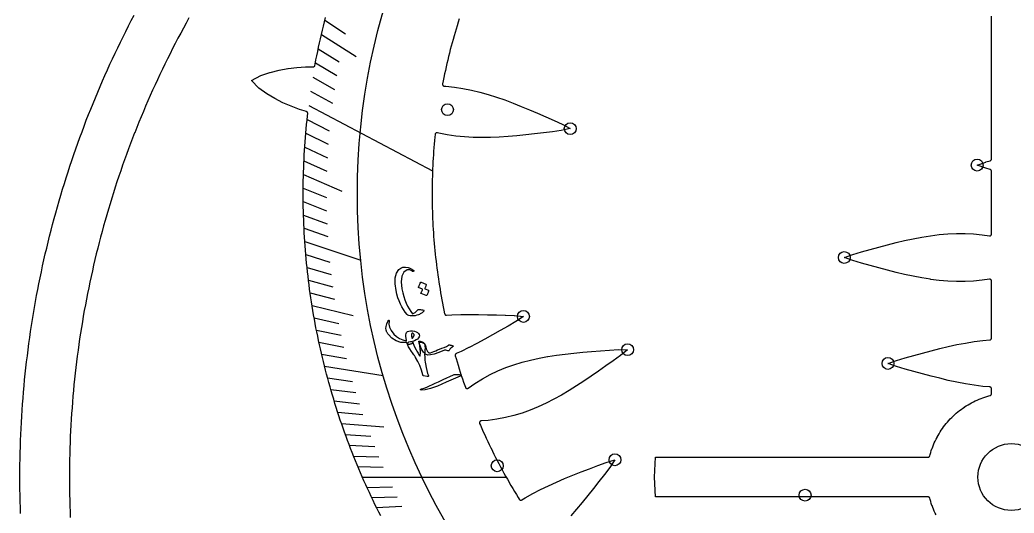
# Model space of a CAD drawing. Header units: millimetres. Extents: x -135 to 135, y -135 to 135.
# Drawn here: x -135 to 0.4, y -4.9 to 62.3 of the extents above; entities that cross this region are included whole.
import ezdxf

# ---------------------------------------------------------------- set-up
doc = ezdxf.new("R2010")
doc.units = ezdxf.units.MM
for name, color, linetype in [('CUT_INNER', 6, 'Continuous'), ('CUT_OUTER', 1, 'Continuous'), ('ENGRAVE', 7, 'Continuous'), ('ENGRAVE_FINE', 8, 'Continuous'), ('TEXT', 5, 'Continuous')]:
    doc.layers.add(name, color=color, linetype=linetype)

msp = doc.modelspace()

# ---------------------------------------------------------------- linework, layer by layer
at = {"layer": 'CUT_INNER'}
for points in [[(-111.9748, 62.5276), (-112.3556, 61.8407), (-112.3564, 61.8394), (-112.733, 61.1502), (-112.7337, 61.1488), (-113.106, 60.4573), (-113.1068, 60.456), (-113.4749, 59.7622), (-113.4756, 59.7608), (-113.8394, 59.0648), (-113.8401, 59.0634), (-114.1997, 58.3652), (-114.2004, 58.3638), (-114.5557, 57.6633), (-114.5564, 57.662), (-114.9073, 56.9594), (-114.908, 56.958), (-115.2547, 56.2532), (-115.2553, 56.2518), (-115.5977, 55.545), (-115.5983, 55.5436), (-115.9363, 54.8346), (-115.937, 54.8332), (-116.2706, 54.1222), (-116.2712, 54.1208), (-116.6005, 53.4078), (-116.6011, 53.4064), (-116.926, 52.6913), (-116.9266, 52.6899), (-117.2471, 51.9729), (-117.2477, 51.9715), (-117.5638, 51.2525), (-117.5644, 51.2511), (-117.876, 50.5302), (-117.8767, 50.5288), (-118.1839, 49.806), (-118.1845, 49.8045), (-118.4873, 49.0799), (-118.4878, 49.0784), (-118.7862, 48.3519), (-118.7868, 48.3505), (-119.0806, 47.6221), (-119.0812, 47.6207), (-119.3706, 46.8906), (-119.3711, 46.8892), (-119.656, 46.1573), (-119.6566, 46.1558), (-119.937, 45.4222), (-119.9376, 45.4208), (-120.2135, 44.6854), (-120.214, 44.684), (-120.4854, 43.947), (-120.4859, 43.9455), (-120.7528, 43.2068), (-120.7533, 43.2054), (-121.0156, 42.4651), (-121.0161, 42.4637), (-121.2739, 41.7218), (-121.2744, 41.7203), (-121.5276, 40.9769), (-121.5281, 40.9754), (-121.7767, 40.2304), (-121.7772, 40.229), (-122.0213, 39.4824), (-122.0218, 39.481), (-122.2613, 38.733), (-122.2617, 38.7315), (-122.4966, 37.9821), (-122.4971, 37.9806), (-122.7274, 37.2297), (-122.7278, 37.2283), (-122.9535, 36.476), (-122.9539, 36.4745), (-123.175, 35.7209), (-123.1754, 35.7194), (-123.3919, 34.9644), (-123.3923, 34.963), (-123.6041, 34.2066), (-123.6045, 34.2052), (-123.8116, 33.4476), (-123.812, 33.4461), (-124.0145, 32.6873), (-124.0149, 32.6858), (-124.2128, 31.9257), (-124.2131, 31.9242), (-124.4063, 31.163), (-124.4067, 31.1615), (-124.5952, 30.399), (-124.5956, 30.3975), (-124.7794, 29.6339), (-124.7797, 29.6325), (-124.9589, 28.8678), (-124.9592, 28.8663), (-125.1336, 28.1005), (-125.134, 28.099), (-125.3037, 27.3321), (-125.304, 27.3306), (-125.469, 26.5628), (-125.4694, 26.5613), (-125.6297, 25.7924), (-125.63, 25.7909), (-125.7856, 25.0211), (-125.7859, 25.0196), (-125.9367, 24.2488), (-125.937, 24.2473), (-126.0831, 23.4756), (-126.0834, 23.4741), (-126.2248, 22.7015), (-126.2251, 22.7), (-126.3617, 21.9266), (-126.362, 21.9251), (-126.4939, 21.1509), (-126.4941, 21.1494), (-126.6213, 20.3743), (-126.6215, 20.3728), (-126.7439, 19.597), (-126.7441, 19.5955), (-126.8618, 18.8189), (-126.862, 18.8174), (-126.9749, 18.0402), (-126.9751, 18.0387), (-127.0832, 17.2607), (-127.0834, 17.2592), (-127.1867, 16.4806), (-127.1869, 16.4791), (-127.2854, 15.6999), (-127.2856, 15.6984), (-127.3793, 14.9186), (-127.3795, 14.9171), (-127.4685, 14.1368), (-127.4687, 14.1352), (-127.5528, 13.3544), (-127.553, 13.3528), (-127.6324, 12.5715), (-127.6325, 12.5699), (-127.7071, 11.7881), (-127.7072, 11.7866), (-127.777, 11.0043), (-127.7772, 11.0027), (-127.8421, 10.22), (-127.8423, 10.2185), (-127.9024, 9.4354), (-127.9026, 9.4339), (-127.9579, 8.6504), (-127.958, 8.6489), (-128.0086, 7.8651), (-128.0087, 7.8636), (-128.0544, 7.0796), (-128.0545, 7.078), (-128.0955, 6.2937), (-128.0956, 6.2922), (-128.1317, 5.5076), (-128.1317, 5.5061), (-128.1631, 4.7213), (-128.1631, 4.7198), (-128.1896, 3.9348), (-128.1897, 3.9333), (-128.2114, 3.1482), (-128.2114, 3.1466), (-128.2283, 2.3614), (-128.2283, 2.3599), (-128.2403, 1.5746), (-128.2404, 1.5731), (-128.2476, 0.7877), (-128.2476, 0.7862), (-128.25, 0.0008), (-128.25, -0.0008), (-128.2476, -0.7862), (-128.2476, -0.7877), (-128.2404, -1.5731), (-128.2403, -1.5746), (-128.2283, -2.3599), (-128.2283, -2.3614), (-128.2114, -3.1466), (-128.2114, -3.1482), (-128.1897, -3.9333), (-128.1896, -3.9348), (-128.1631, -4.7198), (-128.1631, -4.7213), (-128.1317, -5.5061)], [(-85.8593, -5.304), (-86.1269, -4.7764), (-86.3913, -4.2471), (-86.6525, -3.7162), (-86.9103, -3.1837), (-87.1649, -2.6497), (-87.4163, -2.1141), (-87.6643, -1.5769), (-87.909, -1.0383), (-88.1504, -0.4981), (-88.3885, 0.0435), (-88.6233, 0.5866), (-88.8547, 1.1311), (-89.0828, 1.677), (-89.3076, 2.2243), (-89.529, 2.7729), (-89.747, 3.3229), (-89.9616, 3.8743), (-90.1728, 4.4269), (-90.3807, 4.9809), (-90.5851, 5.5361), (-90.7861, 6.0925), (-90.9838, 6.6502), (-91.1779, 7.209), (-91.3687, 7.7691), (-91.556, 8.3303), (-91.7399, 8.8926), (-91.9203, 9.4561), (-92.0972, 10.0207), (-92.2707, 10.5863), (-92.4407, 11.153), (-92.6073, 11.7207), (-92.7703, 12.2894), (-92.9299, 12.8592), (-93.0859, 13.4298), (-93.2385, 14.0015), (-93.3875, 14.574), (-93.533, 15.1475), (-93.675, 15.7219), (-93.8135, 16.2971), (-93.9484, 16.8731), (-94.0799, 17.45), (-94.2077, 18.0276), (-94.332, 18.6061), (-94.4528, 19.1853), (-94.57, 19.7652), (-94.6836, 20.3458), (-94.7937, 20.9271), (-94.9002, 21.5091), (-95.0032, 22.0917), (-95.1026, 22.675), (-95.1983, 23.2588), (-95.2905, 23.8432), (-95.3791, 24.4282), (-95.4642, 25.0137), (-95.5456, 25.5997), (-95.6234, 26.1862), (-95.6977, 26.7732), (-95.7683, 27.3606), (-95.8353, 27.9484), (-95.8987, 28.5366), (-95.9585, 29.1253), (-96.0147, 29.7142), (-96.0673, 30.3035), (-96.1162, 30.8931), (-96.1616, 31.483), (-96.2033, 32.0732), (-96.2414, 32.6636), (-96.2759, 33.2543), (-96.3067, 33.8451), (-96.3339, 34.4361), (-96.3575, 35.0273), (-96.3775, 35.6186), (-96.3938, 36.21), (-96.4065, 36.8015), (-96.4156, 37.3931), (-96.4211, 37.9847), (-96.4229, 38.5763), (-96.4211, 39.168), (-96.4156, 39.7596), (-96.4066, 40.3512), (-96.3939, 40.9427), (-96.3775, 41.5341), (-96.3576, 42.1254), (-96.334, 42.7166), (-96.3068, 43.3076), (-96.2759, 43.8984), (-96.2415, 44.4891), (-96.2034, 45.0795), (-96.1617, 45.6697), (-96.1164, 46.2596), (-96.0674, 46.8492), (-96.0148, 47.4385), (-95.9587, 48.0274), (-95.8989, 48.6161), (-95.8355, 49.2043), (-95.8012, 49.5053), (-95.7996, 49.53), (-95.8004, 49.5546), (-95.8037, 49.5791), (-95.8094, 49.6031), (-95.8174, 49.6264), (-95.8277, 49.6488), (-95.8401, 49.6701), (-95.8546, 49.6901), (-95.8709, 49.7086), (-95.889, 49.7253), (-95.9087, 49.7402), (-95.9298, 49.7531), (-95.952, 49.7638), (-95.9751, 49.7723), (-96.9406, 50.0733), (-96.9473, 50.0756), (-98.0649, 50.4939), (-98.0716, 50.4966), (-99.1787, 50.9853), (-99.1855, 50.9885), (-100.2812, 51.5525), (-100.2882, 51.5564), (-101.3705, 52.2046), (-101.3786, 52.2098), (-102.4442, 52.9657), (-102.4483, 52.9689), (-102.4521, 52.9724), (-103.4778, 53.9961), (-103.4817, 54.0004), (-103.4767, 54.0033), (-102.1981, 54.6852), (-102.1934, 54.6875), (-102.1885, 54.6893), (-100.9494, 55.1033), (-100.9401, 55.106), (-99.7162, 55.4121), (-99.7084, 55.4138), (-98.4962, 55.6354), (-98.4888, 55.6365), (-97.2875, 55.7827), (-97.2803, 55.7834), (-96.0893, 55.8593), (-96.0823, 55.8595), (-95.0661, 55.8673), (-95.0414, 55.8688), (-95.0171, 55.8726), (-94.9932, 55.8788), (-94.97, 55.8873), (-94.9478, 55.8981), (-94.9268, 55.911), (-94.9072, 55.9259), (-94.8891, 55.9427), (-94.8727, 55.9612), (-94.8583, 55.9812), (-94.8459, 56.0025), (-94.8357, 56.025), (-94.8277, 56.0483), (-94.8221, 56.0723), (-94.794, 56.2256), (-94.6839, 56.8069), (-94.5703, 57.3875), (-94.4531, 57.9674), (-94.3323, 58.5466), (-94.208, 59.1251), (-94.0802, 59.7027), (-93.9488, 60.2796), (-93.8139, 60.8557), (-93.6754, 61.4309), (-93.5334, 62.0052), (-93.3879, 62.5787)], [(-75.1902, 62.3965), (-75.3345, 61.9361), (-75.335, 61.9347), (-75.4764, 61.4734), (-75.4769, 61.472), (-75.6155, 61.0099), (-75.6159, 61.0084), (-75.7517, 60.5455), (-75.7521, 60.544), (-75.8851, 60.0803), (-75.8855, 60.0788), (-76.0156, 59.6143), (-76.016, 59.6128), (-76.1432, 59.1474), (-76.1436, 59.146), (-76.268, 58.6798), (-76.2684, 58.6784), (-76.3899, 58.2115), (-76.3903, 58.21), (-76.509, 57.7424), (-76.5094, 57.7409), (-76.6251, 57.2726), (-76.6255, 57.2711), (-76.7384, 56.8021), (-76.7388, 56.8006), (-76.8488, 56.3309), (-76.8491, 56.3294), (-76.9563, 55.859), (-76.9566, 55.8575), (-77.0609, 55.3865), (-77.0612, 55.385), (-77.1626, 54.9133), (-77.1629, 54.9118), (-77.2613, 54.4396), (-77.2617, 54.4381), (-77.3572, 53.9652), (-77.3575, 53.9637), (-77.4415, 53.5344), (-77.4451, 53.5094), (-77.4462, 53.4842), (-77.4447, 53.459), (-77.4407, 53.434), (-77.4341, 53.4096), (-77.4252, 53.386), (-77.4139, 53.3635), (-77.4004, 53.3421), (-77.3848, 53.3223), (-77.3673, 53.3041), (-77.348, 53.2878), (-77.3272, 53.2735), (-77.3051, 53.2613), (-77.2818, 53.2515), (-77.2577, 53.244), (-77.233, 53.2391), (-77.2078, 53.2366), (-77.0109, 53.2274), (-77.0044, 53.227), (-75.8411, 53.1118), (-75.835, 53.111), (-74.6798, 52.9388), (-74.6741, 52.9378), (-73.5264, 52.7122), (-73.5212, 52.7111), (-72.3803, 52.4364), (-72.3757, 52.4352), (-71.2407, 52.116), (-71.2367, 52.1148), (-70.1071, 51.756), (-70.1037, 51.7549), (-68.9786, 51.3615), (-68.9757, 51.3605), (-67.8544, 50.9379), (-67.8521, 50.937), (-66.7337, 50.4904), (-66.7319, 50.4897), (-65.6158, 50.0243), (-65.6145, 50.0237), (-64.5006, 49.5443), (-63.3864, 49.0538), (-62.2735, 48.5546), (-62.2723, 48.5541), (-61.1656, 48.0434), (-61.1589, 48.0401), (-60.0681, 47.4551), (-60.0636, 47.4524), (-60.0691, 47.4511), (-61.2823, 47.208), (-61.2897, 47.2067), (-62.497, 47.0394), (-62.4983, 47.0392), (-63.7065, 46.8847), (-64.9147, 46.7388), (-66.1219, 46.6032), (-66.1233, 46.603), (-67.3265, 46.4816), (-67.3284, 46.4815), (-68.5282, 46.3788), (-68.5307, 46.3786), (-69.7264, 46.2997), (-69.7294, 46.2995), (-70.9203, 46.2497), (-70.9239, 46.2496), (-72.1091, 46.2341), (-72.1132, 46.2342), (-73.292, 46.2582), (-73.2967, 46.2583), (-74.4683, 46.3267), (-74.4735, 46.3271), (-75.6373, 46.4444), (-75.643, 46.4451), (-76.7985, 46.6156), (-76.8046, 46.6167), (-77.9512, 46.8442), (-77.9575, 46.8456), (-78.1456, 46.8932), (-78.1704, 46.8982), (-78.1955, 46.9006), (-78.2208, 46.9005), (-78.2459, 46.8978), (-78.2706, 46.8926), (-78.2946, 46.885), (-78.3178, 46.8749), (-78.3398, 46.8626), (-78.3605, 46.8481), (-78.3796, 46.8317), (-78.397, 46.8133), (-78.4124, 46.7933), (-78.4257, 46.7719), (-78.4368, 46.7492), (-78.4456, 46.7255), (-78.4519, 46.7011), (-78.4557, 46.6761), (-78.493, 46.3088), (-78.4932, 46.3072), (-78.539, 45.827), (-78.5391, 45.8255), (-78.582, 45.345), (-78.5821, 45.3434), (-78.622, 44.8627), (-78.6222, 44.8611), (-78.6591, 44.3801), (-78.6592, 44.3786), (-78.6932, 43.8974), (-78.6934, 43.8958), (-78.7244, 43.4144), (-78.7245, 43.4129), (-78.7526, 42.9313), (-78.7527, 42.9298), (-78.7778, 42.448), (-78.7779, 42.4465), (-78.8001, 41.9645), (-78.8002, 41.963), (-78.8194, 41.481), (-78.8195, 41.4794), (-78.8358, 40.9973), (-78.8358, 40.9958), (-78.8491, 40.5135), (-78.8492, 40.512), (-78.8595, 40.0297), (-78.8595, 40.0281), (-78.8669, 39.5458), (-78.867, 39.5442), (-78.8714, 39.0618), (-78.8714, 39.0603), (-78.8729, 38.5779), (-78.8729, 38.5763), (-78.8714, 38.0939), (-78.8714, 38.0924), (-78.867, 37.61), (-78.8669, 37.6084), (-78.8595, 37.1261), (-78.8595, 37.1245), (-78.8492, 36.6422), (-78.8491, 36.6407), (-78.8358, 36.1585), (-78.8358, 36.1569), (-78.8195, 35.6748), (-78.8194, 35.6732), (-78.8002, 35.1912), (-78.8001, 35.1897), (-78.7779, 34.7078), (-78.7778, 34.7062), (-78.7527, 34.2245), (-78.7526, 34.2229), (-78.7245, 33.7413), (-78.7244, 33.7398), (-78.6934, 33.2584), (-78.6932, 33.2568), (-78.6592, 32.7756), (-78.6591, 32.7741), (-78.6222, 32.2931), (-78.622, 32.2916), (-78.5821, 31.8108), (-78.582, 31.8093), (-78.5391, 31.3287), (-78.539, 31.3272), (-78.4932, 30.847), (-78.493, 30.8454), (-78.4443, 30.3655), (-78.4441, 30.364), (-78.3924, 29.8843), (-78.3922, 29.8828), (-78.3376, 29.4035), (-78.3374, 29.402), (-78.2798, 28.923), (-78.2796, 28.9215), (-78.2191, 28.4429), (-78.2189, 28.4413), (-78.1555, 27.9631), (-78.1553, 27.9616), (-78.0889, 27.4837), (-78.0886, 27.4822), (-78.0193, 27.0048), (-78.0191, 27.0033), (-77.9468, 26.5263), (-77.9466, 26.5248), (-77.8714, 26.0483), (-77.8712, 26.0467), (-77.7931, 25.5707), (-77.7928, 25.5692), (-77.7118, 25.0936), (-77.7116, 25.0921), (-77.6276, 24.617), (-77.6274, 24.6155), (-77.5405, 24.141), (-77.5402, 24.1395), (-77.4505, 23.6655), (-77.4502, 23.664), (-77.3575, 23.1905), (-77.3572, 23.189), (-77.2617, 22.7162), (-77.2613, 22.7147), (-77.1629, 22.2424), (-77.1626, 22.2409), (-77.1616, 22.2366), (-77.1551, 22.2122), (-77.1461, 22.1886), (-77.1348, 22.166), (-77.1213, 22.1447), (-77.1056, 22.1248), (-77.0881, 22.1066), (-77.0688, 22.0903), (-77.0479, 22.076), (-77.0258, 22.0639), (-77.0025, 22.0541), (-76.9783, 22.0467), (-76.9535, 22.0418), (-76.9284, 22.0394), (-76.9031, 22.0395), (-76.1692, 22.0809), (-76.1662, 22.0811), (-74.9684, 22.1198), (-74.966, 22.1198), (-73.7619, 22.1352), (-73.76, 22.1352), (-72.5507, 22.1323), (-72.5493, 22.1323), (-71.3367, 22.1157), (-70.1196, 22.0889), (-68.9004, 22.0536), (-68.8991, 22.0536), (-67.6812, 22.0053), (-67.6737, 22.0048), (-66.4421, 21.8818), (-66.437, 21.881), (-66.4415, 21.8777), (-67.4693, 21.1888), (-67.4757, 21.1848), (-68.527, 20.5682), (-68.5282, 20.5675), (-69.5853, 19.9625), (-70.6457, 19.3653), (-71.7091, 18.778), (-71.7103, 18.7773), (-72.7754, 18.2048), (-72.7771, 18.2039), (-73.8463, 17.6498), (-73.8485, 17.6487), (-74.9231, 17.1182), (-74.9258, 17.1169), (-75.5887, 16.8093), (-75.6112, 16.7974), (-75.6323, 16.7834), (-75.6519, 16.7673), (-75.6698, 16.7492), (-75.6857, 16.7295), (-75.6996, 16.7082), (-75.7112, 16.6857), (-75.7205, 16.6621), (-75.7273, 16.6376), (-75.7317, 16.6126), (-75.7334, 16.5873), (-75.7326, 16.562), (-75.7293, 16.5368), (-75.7234, 16.5121), (-75.6159, 16.1458), (-75.6155, 16.1443), (-75.4769, 15.6823), (-75.4764, 15.6808), (-75.335, 15.2196), (-75.3345, 15.2181), (-75.1902, 14.7578), (-75.1898, 14.7563), (-75.0427, 14.2968), (-75.0422, 14.2954), (-74.8923, 13.8369), (-74.8918, 13.8354), (-74.7391, 13.3778), (-74.7386, 13.3763), (-74.583, 12.9197), (-74.5825, 12.9182), (-74.4242, 12.4625), (-74.4237, 12.4611), (-74.34, 12.2248), (-74.3308, 12.2024), (-74.3195, 12.181), (-74.3061, 12.1608), (-74.2909, 12.1419), (-74.2739, 12.1246), (-74.2553, 12.1091), (-74.2353, 12.0954), (-74.2141, 12.0837), (-74.1918, 12.0742), (-74.1688, 12.0668), (-74.1451, 12.0617), (-74.121, 12.0589), (-74.0968, 12.0585), (-74.0726, 12.0604), (-74.0488, 12.0646), (-74.0254, 12.0711), (-74.0028, 12.0799), (-73.9812, 12.0908), (-73.9607, 12.1037), (-73.0479, 12.7444), (-73.0419, 12.7484), (-72.0273, 13.3767), (-72.0213, 13.3803), (-70.9838, 13.9451), (-70.9778, 13.9482), (-69.9184, 14.4524), (-69.9125, 14.4551), (-68.8323, 14.9019), (-68.8265, 14.9041), (-67.7265, 15.2967), (-67.7211, 15.2985), (-66.6026, 15.6406), (-66.5975, 15.6421), (-65.4618, 15.9377), (-65.4571, 15.9388), (-64.3057, 16.1923), (-64.3017, 16.1931), (-63.1362, 16.4091), (-63.1327, 16.4097), (-61.955, 16.5932), (-61.952, 16.5936), (-60.7638, 16.7495), (-60.7614, 16.7498), (-59.5646, 16.8832), (-59.5627, 16.8834), (-58.359, 16.999), (-58.3576, 16.9992), (-57.1492, 17.1015), (-55.9353, 17.1941), (-54.7185, 17.2785), (-54.7172, 17.2786), (-53.5004, 17.3499), (-53.4929, 17.3502), (-52.2552, 17.3484), (-52.25, 17.3482), (-52.2542, 17.3444), (-53.2095, 16.5581), (-53.2155, 16.5536), (-54.2013, 15.8368), (-54.2024, 15.836), (-55.1951, 15.1303), (-56.1919, 14.4321), (-57.1926, 13.7434), (-57.1938, 13.7426), (-58.1976, 13.0684), (-58.1992, 13.0673), (-59.209, 12.4111), (-59.211, 12.4098), (-60.2284, 11.7766), (-60.231, 11.775), (-61.2578, 11.1697), (-61.2609, 11.1679), (-62.2988, 10.5956), (-62.3025, 10.5936), (-63.3534, 10.0591), (-63.3576, 10.0571), (-64.4231, 9.5651), (-64.4279, 9.563), (-65.5096, 9.1178), (-65.515, 9.1158), (-66.6143, 8.7214), (-66.6202, 8.7195), (-67.7387, 8.3796), (-67.7449, 8.3779), (-68.8837, 8.0957), (-68.8903, 8.0942), (-70.0506, 7.8727), (-70.0575, 7.8715), (-71.2405, 7.7136), (-71.2476, 7.7129), (-72.1923, 7.6417), (-72.2171, 7.6386), (-72.2415, 7.633), (-72.2653, 7.6249), (-72.2881, 7.6146), (-72.3097, 7.602), (-72.33, 7.5874), (-72.3487, 7.5707), (-72.3657, 7.5523), (-72.3807, 7.5323), (-72.3937, 7.5109), (-72.4044, 7.4882), (-72.4128, 7.4647), (-72.4189, 7.4404), (-72.4224, 7.4156), (-72.4235, 7.3906), (-72.4221, 7.3656), (-72.4181, 7.3408), (-72.4117, 7.3166), (-72.403, 7.2932), (-72.3014, 7.0583), (-72.3008, 7.0569), (-72.1067, 6.6153), (-72.1061, 6.6139), (-71.9092, 6.1734), (-71.9086, 6.172), (-71.709, 5.7328), (-71.7084, 5.7314), (-71.5061, 5.2934), (-71.5055, 5.292), (-71.3006, 4.8553), (-71.2999, 4.8539), (-71.0923, 4.4184), (-71.0917, 4.4171), (-70.8814, 3.9829), (-70.8807, 3.9815), (-70.6678, 3.5486), (-70.6671, 3.5472), (-70.4515, 3.1156), (-70.4508, 3.1143), (-70.2326, 2.684), (-70.2319, 2.6827), (-70.0111, 2.2538), (-70.0103, 2.2524), (-69.7869, 1.8249), (-69.7861, 1.8235), (-69.56, 1.3974), (-69.5593, 1.396), (-69.3306, 0.9712), (-69.3299, 0.9699), (-69.0986, 0.5466), (-69.0978, 0.5452), (-68.8639, 0.1233), (-68.8632, 0.1219), (-68.6267, -0.2985), (-68.6259, -0.2999), (-68.3868, -0.7189), (-68.3861, -0.7202), (-68.1444, -1.1378), (-68.1436, -1.1391), (-67.8995, -1.5551), (-67.8987, -1.5565), (-67.6519, -1.971), (-67.6511, -1.9723), (-67.4019, -2.3853), (-67.4011, -2.3867), (-67.1492, -2.7981), (-67.1484, -2.7994), (-67.006, -3.029), (-66.9921, -3.0491), (-66.9763, -3.0678), (-66.9588, -3.0848), (-66.9397, -3.1001), (-66.9192, -3.1134), (-66.8975, -3.1246), (-66.8748, -3.1337), (-66.8513, -3.1405), (-66.8273, -3.1449), (-66.803, -3.147), (-66.7785, -3.1468), (-66.7542, -3.1441), (-66.7303, -3.1391), (-66.707, -3.1318), (-66.6845, -3.1222), (-66.6631, -3.1105), (-66.2054, -2.8304), (-66.2013, -2.828), (-65.1731, -2.2512), (-65.1694, -2.2492), (-64.1169, -1.7042), (-64.1137, -1.7026), (-63.04, -1.1851), (-63.0372, -1.1839), (-61.9455, -0.6898), (-61.9432, -0.6888), (-60.8366, -0.2137), (-60.8349, -0.213), (-59.7166, 0.2471), (-59.7153, 0.2476), (-58.5886, 0.6963), (-57.454, 1.1373), (-56.314, 1.5713), (-56.3128, 1.5717), (-55.1691, 1.9932), (-55.162, 1.9956), (-53.9775, 2.3532), (-53.972, 2.3545), (-53.9747, 2.3501), (-54.6609, 1.32), (-54.6653, 1.3139), (-55.4006, 0.3418), (-55.4014, 0.3408), (-56.1465, -0.6228), (-56.8977, -1.5803), (-57.6554, -2.5298), (-57.6563, -2.5309), (-58.4212, -3.4675), (-58.4224, -3.469), (-59.1982, -4.39), (-59.1998, -4.3919), (-59.9895, -5.2932)], [(-10.2504, -5.1579), (-10.3726, -4.9076), (-10.3739, -4.9048), (-10.4899, -4.6515), (-10.4912, -4.6487), (-10.6009, -4.3927), (-10.6021, -4.3899), (-10.7055, -4.1312), (-10.7066, -4.1284), (-10.8037, -3.8672), (-10.8047, -3.8644), (-10.8953, -3.6009), (-10.8963, -3.598), (-10.9804, -3.3325), (-10.9813, -3.3295), (-11.0589, -3.062), (-11.0597, -3.059), (-11.1053, -2.8863), (-11.1129, -2.8622), (-11.123, -2.8391), (-11.1353, -2.817), (-11.1498, -2.7964), (-11.1663, -2.7773), (-11.1846, -2.7599), (-11.2046, -2.7445), (-11.226, -2.7312), (-11.2487, -2.7201), (-11.2724, -2.7114), (-11.2968, -2.7051), (-11.3218, -2.7013), (-11.347, -2.7), (-48.4643, -2.7), (-48.4703, -2.6997), (-48.4709, -2.6937), (-48.603, -0.0061), (-48.603, 0.0061), (-48.4709, 2.6937), (-48.4703, 2.6997), (-48.4643, 2.7), (-11.347, 2.7), (-11.3218, 2.7013), (-11.2968, 2.7051), (-11.2724, 2.7114), (-11.2487, 2.7201), (-11.226, 2.7312), (-11.2046, 2.7445), (-11.1846, 2.7599), (-11.1663, 2.7773), (-11.1498, 2.7964), (-11.1353, 2.817), (-11.123, 2.8391), (-11.1129, 2.8622), (-11.1053, 2.8863), (-11.0597, 3.059), (-11.0589, 3.062), (-10.9813, 3.3295), (-10.9804, 3.3325), (-10.8963, 3.598), (-10.8953, 3.6009), (-10.8047, 3.8644), (-10.8037, 3.8672), (-10.7066, 4.1284), (-10.7055, 4.1312), (-10.6021, 4.3899), (-10.6009, 4.3927), (-10.4912, 4.6487), (-10.4899, 4.6515), (-10.3739, 4.9048), (-10.3726, 4.9076), (-10.2504, 5.1579), (-10.249, 5.1607), (-10.1208, 5.4079), (-10.1193, 5.4106), (-9.985, 5.6547), (-9.9835, 5.6573), (-9.8432, 5.898), (-9.8416, 5.9006), (-9.6955, 6.1378), (-9.6939, 6.1404), (-9.542, 6.3739), (-9.5402, 6.3764), (-9.3827, 6.6061), (-9.3809, 6.6086), (-9.2177, 6.8344), (-9.2159, 6.8369), (-9.0472, 7.0586), (-9.0453, 7.061), (-8.8713, 7.2785), (-8.8693, 7.2808), (-8.69, 7.494), (-8.688, 7.4963), (-8.5034, 7.705), (-8.5014, 7.7073), (-8.3118, 7.9114), (-8.3097, 7.9136), (-8.1151, 8.113), (-8.113, 8.1151), (-7.9136, 8.3097), (-7.9114, 8.3118), (-7.7073, 8.5014), (-7.705, 8.5034), (-7.4963, 8.688), (-7.494, 8.69), (-7.2808, 8.8693), (-7.2785, 8.8713), (-7.061, 9.0453), (-7.0586, 9.0472), (-6.8369, 9.2159), (-6.8344, 9.2177), (-6.6086, 9.3809), (-6.6061, 9.3827), (-6.3764, 9.5402), (-6.3739, 9.542), (-6.1404, 9.6939), (-6.1378, 9.6955), (-5.9006, 9.8416), (-5.898, 9.8432), (-5.6573, 9.9835), (-5.6547, 9.985), (-5.4106, 10.1193), (-5.4079, 10.1208), (-5.1607, 10.249), (-5.1579, 10.2504), (-4.9076, 10.3726), (-4.9048, 10.3739), (-4.6515, 10.4899), (-4.6487, 10.4912), (-4.3927, 10.6009), (-4.3899, 10.6021), (-4.1312, 10.7055), (-4.1284, 10.7066), (-3.8672, 10.8037), (-3.8644, 10.8047), (-3.6009, 10.8953), (-3.598, 10.8963), (-3.3325, 10.9804), (-3.3295, 10.9813), (-3.062, 11.0589), (-3.059, 11.0597), (-2.8863, 11.1053), (-2.8622, 11.1129), (-2.8391, 11.123), (-2.817, 11.1353), (-2.7964, 11.1498), (-2.7773, 11.1663), (-2.7599, 11.1846), (-2.7445, 11.2046), (-2.7312, 11.226), (-2.7201, 11.2487), (-2.7114, 11.2724), (-2.7051, 11.2968), (-2.7013, 11.3218), (-2.7, 11.347), (-2.7, 12.0163), (-2.7012, 12.041), (-2.7049, 12.0654), (-2.7109, 12.0893), (-2.7193, 12.1126), (-2.7299, 12.1349), (-2.7426, 12.156), (-2.7574, 12.1758), (-2.7741, 12.194), (-2.7925, 12.2105), (-2.8124, 12.225), (-2.8336, 12.2376), (-2.856, 12.248), (-2.8793, 12.2561), (-2.9033, 12.2619), (-2.9278, 12.2653), (-3.884, 12.3506), (-3.8887, 12.3512), (-5.0582, 12.5004), (-5.0624, 12.501), (-6.2324, 12.6902), (-6.236, 12.6908), (-7.4067, 12.9148), (-7.4096, 12.9154), (-8.5809, 13.1689), (-8.5832, 13.1695), (-9.755, 13.4471), (-9.7569, 13.4475), (-10.9292, 13.7442), (-10.9306, 13.7445), (-12.1028, 14.0553), (-13.2769, 14.377), (-14.451, 14.7075), (-14.4522, 14.7079), (-15.6219, 15.0506), (-15.6291, 15.0529), (-16.7934, 15.4713), (-16.7986, 15.4735), (-16.7934, 15.4757), (-15.6291, 15.8941), (-15.6219, 15.8964), (-14.4522, 16.2391), (-14.451, 16.2395), (-13.2785, 16.5696), (-12.1048, 16.8912), (-10.9306, 17.2025), (-10.9292, 17.2028), (-9.7569, 17.4994), (-9.755, 17.4999), (-8.5832, 17.7775), (-8.5809, 17.7781), (-7.4096, 18.0316), (-7.4067, 18.0322), (-6.236, 18.2562), (-6.2324, 18.2568), (-5.0624, 18.446), (-5.0582, 18.4466), (-3.8887, 18.5958), (-3.884, 18.5963), (-2.9278, 18.6817), (-2.9033, 18.6851), (-2.8793, 18.6909), (-2.856, 18.699), (-2.8336, 18.7094), (-2.8124, 18.7219), (-2.7925, 18.7365), (-2.7741, 18.753), (-2.7574, 18.7712), (-2.7426, 18.791), (-2.7299, 18.8121), (-2.7193, 18.8344), (-2.7109, 18.8577), (-2.7049, 18.8816), (-2.7012, 18.906), (-2.7, 18.9307), (-2.7, 26.6997), (-2.7011, 26.7236), (-2.7046, 26.7473), (-2.7103, 26.7706), (-2.7182, 26.7932), (-2.7282, 26.815), (-2.7402, 26.8357), (-2.7542, 26.8552), (-2.77, 26.8732), (-2.7874, 26.8896), (-2.8064, 26.9043), (-2.8266, 26.9171), (-2.848, 26.9279), (-2.8703, 26.9367), (-2.8934, 26.9432), (-2.9169, 26.9475), (-2.9408, 26.9495), (-2.9648, 26.9493), (-2.9886, 26.9467), (-3.9593, 26.7951), (-3.966, 26.7942), (-5.1333, 26.6763), (-5.1398, 26.6758), (-6.3074, 26.6191), (-6.3135, 26.6189), (-7.4815, 26.6198), (-7.4872, 26.6199), (-8.6556, 26.6747), (-8.6609, 26.675), (-9.8298, 26.7793), (-9.8345, 26.7798), (-11.004, 26.929), (-11.0082, 26.9296), (-12.1782, 27.1188), (-12.1818, 27.1195), (-13.3524, 27.3435), (-13.3554, 27.3441), (-14.5266, 27.5976), (-14.529, 27.5981), (-15.7008, 27.8758), (-15.7027, 27.8762), (-16.875, 28.1728), (-16.8763, 28.1732), (-18.0486, 28.4839), (-19.2226, 28.8056), (-20.3968, 29.1362), (-20.398, 29.1365), (-21.5677, 29.4792), (-21.5748, 29.4816), (-22.7392, 29.9), (-22.7444, 29.9022), (-22.7392, 29.9043), (-21.5748, 30.3227), (-21.5677, 30.3251), (-20.398, 30.6678), (-20.3968, 30.6681), (-19.2243, 30.9982), (-18.0506, 31.3198), (-16.8763, 31.6311), (-16.875, 31.6315), (-15.7027, 31.9281), (-15.7008, 31.9286), (-14.529, 32.2062), (-14.5266, 32.2067), (-13.3554, 32.4602), (-13.3524, 32.4608), (-12.1818, 32.6848), (-12.1782, 32.6855), (-11.0082, 32.8747), (-11.004, 32.8753), (-9.8345, 33.0245), (-9.8298, 33.025), (-8.6609, 33.1293), (-8.6556, 33.1296), (-7.4872, 33.1844), (-7.4815, 33.1845), (-6.3135, 33.1854), (-6.3074, 33.1852), (-5.1398, 33.1285), (-5.1333, 33.128), (-3.966, 33.0101), (-3.9593, 33.0092), (-2.9886, 32.8576), (-2.9648, 32.855), (-2.9408, 32.8548), (-2.9169, 32.8568), (-2.8934, 32.8611), (-2.8703, 32.8676), (-2.848, 32.8764), (-2.8266, 32.8872), (-2.8064, 32.9), (-2.7874, 32.9147), (-2.77, 32.9311), (-2.7542, 32.9491), (-2.7402, 32.9686), (-2.7282, 32.9893), (-2.7182, 33.0111), (-2.7103, 33.0337), (-2.7046, 33.057), (-2.7011, 33.0807), (-2.7, 33.1046), (-2.7, 41.6499), (-2.7012, 41.6746), (-2.7049, 41.6991), (-2.7109, 41.723), (-2.7193, 41.7463), (-2.73, 41.7686), (-2.7427, 41.7897), (-2.7576, 41.8095), (-2.7743, 41.8277), (-2.7927, 41.8442), (-2.8126, 41.8588), (-2.8339, 41.8714), (-2.8564, 41.8817), (-2.8797, 41.8899), (-3.4772, 42.0649), (-3.4843, 42.0672), (-4.6487, 42.4857), (-4.6538, 42.4878), (-4.6487, 42.49), (-3.4843, 42.9084), (-3.4772, 42.9107), (-2.8797, 43.0858), (-2.8564, 43.0939), (-2.8339, 43.1043), (-2.8126, 43.1168), (-2.7927, 43.1314), (-2.7743, 43.1479), (-2.7576, 43.1661), (-2.7427, 43.1859), (-2.73, 43.2071), (-2.7193, 43.2294), (-2.7109, 43.2526), (-2.7049, 43.2766), (-2.7012, 43.301), (-2.7, 43.3257), (-2.7, 62.7821)]]:
    msp.add_lwpolyline(points, dxfattribs=at)
msp.add_circle((0, 0), 4.55, dxfattribs=at)
at = {"layer": 'CUT_OUTER'}
msp.add_lwpolyline([(-134.9085, -4.9697), (-134.9364, -4.1419), (-134.9593, -3.3138), (-134.9771, -2.4857), (-134.9898, -1.6574), (-134.9975, -0.8291), (-135, -0.0008), (-134.9975, 0.8276), (-134.9898, 1.6559), (-134.9771, 2.4841), (-134.9594, 3.3123), (-134.9365, 4.1403), (-134.9085, 4.9682), (-134.8755, 5.7959), (-134.8374, 6.6234), (-134.7942, 7.4506), (-134.746, 8.2775), (-134.6927, 9.1042), (-134.6343, 9.9305), (-134.5708, 10.7564), (-134.5023, 11.5819), (-134.4287, 12.4069), (-134.35, 13.2316), (-134.2663, 14.0557), (-134.1775, 14.8792), (-134.0837, 15.7023), (-133.9848, 16.5247), (-133.8809, 17.3465), (-133.772, 18.1676), (-133.658, 18.9881), (-133.5389, 19.8079), (-133.4149, 20.6269), (-133.2858, 21.4451), (-133.1517, 22.2625), (-133.0126, 23.0791), (-132.8685, 23.8948), (-132.7194, 24.7096), (-132.5653, 25.5235), (-132.4062, 26.3364), (-132.2421, 27.1484), (-132.073, 27.9593), (-131.899, 28.7691), (-131.72, 29.5779), (-131.536, 30.3856), (-131.3471, 31.1921), (-131.1532, 31.9974), (-130.9544, 32.8016), (-130.7507, 33.6045), (-130.542, 34.4061), (-130.3284, 35.2065), (-130.11, 36.0055), (-129.8866, 36.8031), (-129.6583, 37.5994), (-129.4252, 38.3943), (-129.1872, 39.1877), (-128.9443, 39.9796), (-128.6965, 40.7701), (-128.444, 41.559), (-128.1865, 42.3463), (-127.9243, 43.132), (-127.6572, 43.9162), (-127.3854, 44.6986), (-127.1087, 45.4794), (-126.8273, 46.2585), (-126.541, 47.0358), (-126.25, 47.8114), (-125.9543, 48.5851), (-125.6538, 49.357), (-125.3486, 50.1271), (-125.0387, 50.8953), (-124.724, 51.6616), (-124.4047, 52.4259), (-124.0807, 53.1882), (-123.752, 53.9486), (-123.4186, 54.7069), (-123.0806, 55.4631), (-122.738, 56.2173), (-122.3907, 56.9693), (-122.0389, 57.7192), (-121.6824, 58.467), (-121.3214, 59.2125), (-120.9558, 59.9558), (-120.5856, 60.6968), (-120.2109, 61.4356), (-119.8317, 62.172), (-119.448, 62.9061)], dxfattribs=at)
at = {"layer": 'ENGRAVE'}
for points in [[(-95.6678, 50.6207), (-78.811, 41.7012)], [(-96.2045, 32.091), (-88.5934, 29.5522)], [(-93.5245, 15.1136), (-85.5424, 13.8237)], [(-88.3696, 0), (-68.7949, 0)]]:
    msp.add_lwpolyline(points, dxfattribs=at)
for centre, radius in [((0, 38.5771), 89.0519), ((-76.7744, 50.0387), 0.81), ((-60.0629, 47.4523), 0.81), ((-4.6547, 42.4878), 0.81), ((-22.7452, 29.9022), 0.81), ((-66.4362, 21.8812), 0.81), ((-52.2493, 17.3484), 0.81), ((-16.7994, 15.4735), 0.81), ((-53.9714, 2.355), 0.81), ((-69.9986, 1.5379), 0.81), ((-28.0888, -2.4665), 0.81)]:
    msp.add_circle(centre, radius, dxfattribs=at)
at = {"layer": 'ENGRAVE_FINE'}
for points in [[(-93.4741, 62.2408), (-90.6796, 60.38)], [(-93.9468, 60.2881), (-89.2234, 57.257)], [(-94.3757, 58.3405), (-91.5118, 56.5701)], [(-94.7615, 56.3991), (-91.8642, 54.6747)], [(-95.105, 54.4647), (-92.175, 52.7868)], [(-95.4068, 52.5383), (-92.4452, 50.9074)], [(-95.8887, 48.7127), (-92.8665, 47.1774)], [(-96.0703, 46.8151), (-93.0192, 45.3283)], [(-96.2135, 44.9287), (-93.1344, 43.4909)], [(-96.3189, 43.0542), (-93.2127, 41.6658)], [(-96.3874, 41.1922), (-91.1571, 38.957)], [(-96.4198, 39.3434), (-93.2624, 38.0551)], [(-96.417, 37.5084), (-93.2354, 36.2706)], [(-96.3796, 35.6876), (-93.1748, 34.5009)], [(-96.3085, 33.8817), (-93.0814, 32.7464)], [(-96.0684, 30.3162), (-92.7998, 29.2848)], [(-95.9009, 28.5576), (-92.6131, 27.5785)], [(-95.7029, 26.8155), (-92.3968, 25.8892)], [(-95.475, 25.0905), (-92.1517, 24.2171)], [(-95.2182, 23.3827), (-89.6403, 22.013)], [(-94.9331, 21.6926), (-91.5783, 20.926)], [(-94.6204, 20.0203), (-91.2515, 19.3075)], [(-94.2809, 18.3663), (-90.8989, 17.7074)], [(-93.9154, 16.7306), (-90.5213, 16.126)], [(-93.109, 13.5153), (-89.6937, 13.0196)], [(-92.6695, 11.9361), (-89.2453, 11.495)], [(-92.2067, 10.376), (-88.7745, 9.9898)], [(-91.7213, 8.8351), (-88.2822, 8.5039)], [(-91.2139, 7.3137), (-85.4593, 6.8523)], [(-90.6852, 5.8117), (-87.2356, 5.5906)], [(-90.1358, 4.3293), (-86.6825, 4.1634)], [(-89.5663, 2.8665), (-86.1104, 2.7559)], [(-88.9774, 1.4234), (-85.5198, 1.3681)], [(-87.7435, -1.4036), (-84.2859, -1.3483)], [(-87.0996, -2.7875), (-83.6436, -2.6769)], [(-86.4386, -4.1517), (-82.9852, -3.9858)]]:
    msp.add_lwpolyline(points, dxfattribs=at)
at = {"layer": 'TEXT'}
for points in [[(-80.0092, 22.5783), (-80.0685, 22.5093), (-80.1359, 22.4434), (-80.2115, 22.3805), (-80.2952, 22.3207), (-80.3866, 22.264), (-80.4852, 22.2105), (-80.5909, 22.1604), (-80.7037, 22.1135), (-80.9337, 22.0354), (-81.1662, 21.9803), (-81.4013, 21.9485), (-81.639, 21.9401), (-81.8558, 21.9568), (-82.0365, 21.9986), (-82.181, 22.0655), (-82.2893, 22.1573), (-82.5395, 22.4686), (-82.7728, 22.8065), (-82.9888, 23.1711), (-83.1872, 23.5622), (-83.3665, 23.9799), (-83.5254, 24.424), (-83.6635, 24.8944), (-83.7802, 25.3908), (-83.9137, 26.335), (-83.8938, 27.1275), (-83.7246, 27.765), (-83.4099, 28.2458), (-83.1425, 28.4588), (-82.841, 28.5781), (-82.5058, 28.6047), (-82.137, 28.5397), (-82.0559, 28.5126), (-81.9725, 28.4801), (-81.8868, 28.4421), (-81.7988, 28.3987), (-81.7084, 28.3498), (-81.6158, 28.2956), (-81.5208, 28.2359), (-81.4234, 28.1709), (-81.3954, 28.1486), (-81.3767, 28.1241), (-81.3674, 28.0973), (-81.3674, 28.0683), (-81.3723, 28.0481), (-81.3839, 28.0303), (-81.4022, 28.0147), (-81.4272, 28.0014), (-81.4514, 27.9935), (-81.4754, 27.993), (-81.4993, 28), (-81.5231, 28.0143), (-81.6181, 28.0746), (-81.7153, 28.1273), (-81.8147, 28.1724), (-81.9163, 28.2099), (-82.0117, 28.2324), (-82.1019, 28.2397), (-82.187, 28.2316), (-82.267, 28.2082), (-82.7099, 27.8842), (-82.9782, 27.343), (-83.0678, 26.5851), (-82.9728, 25.6134), (-82.8681, 25.0872), (-82.7408, 24.5906), (-82.5913, 24.124), (-82.4202, 23.6876), (-82.2278, 23.2812), (-82.0144, 22.9044), (-81.7805, 22.5574), (-81.5264, 22.2403), (-81.3616, 22.309), (-81.1866, 22.4248), (-81.0013, 22.5873), (-80.8054, 22.7963), (-80.7845, 22.8057), (-80.7437, 22.8126), (-80.6829, 22.817), (-80.6022, 22.8189), (-80.5936, 22.8168), (-80.5864, 22.8156), (-80.5803, 22.8151), (-80.5756, 22.8156), (-80.4641, 22.8096), (-80.3377, 22.7939), (-80.1964, 22.7685), (-80.0401, 22.7335), (-79.9908, 22.7141), (-79.9693, 22.6818), (-79.9754, 22.6365), (-80.0092, 22.5783)], [(-79.3831, 25.4342), (-79.3709, 25.4258), (-79.3623, 25.4127), (-79.3572, 25.3948), (-79.3556, 25.3722), (-79.3731, 25.2873), (-79.3942, 25.2043), (-79.4187, 25.1233), (-79.4467, 25.0442), (-79.4787, 24.9665), (-79.515, 24.8895), (-79.5557, 24.8132), (-79.6008, 24.7376), (-79.6158, 24.7219), (-79.6332, 24.7132), (-79.6528, 24.7113), (-79.6747, 24.7164), (-80.378, 24.9995), (-80.3882, 25.0089), (-80.3909, 25.0248), (-80.3861, 25.0473), (-80.3737, 25.0762), (-80.3613, 25.0968), (-80.345, 25.1295), (-80.3248, 25.1746), (-80.3007, 25.2318), (-80.2722, 25.3018), (-80.2389, 25.3851), (-80.2007, 25.4818), (-80.1575, 25.5917), (-80.7022, 25.8246), (-80.7197, 25.8366), (-80.7263, 25.8546), (-80.722, 25.8785), (-80.7068, 25.9083), (-80.6936, 25.9342), (-80.6742, 25.9746), (-80.6484, 26.0298), (-80.6163, 26.0996), (-80.5779, 26.185), (-80.5334, 26.2871), (-80.4827, 26.4057), (-80.4257, 26.5408), (-80.415, 26.5555), (-80.4033, 26.563), (-80.3905, 26.5634), (-80.3766, 26.5565), (-79.7028, 26.2493), (-79.6907, 26.2408), (-79.6822, 26.2275), (-79.6773, 26.2095), (-79.6759, 26.1868), (-79.6881, 26.1151), (-79.7042, 26.0449), (-79.7243, 25.976), (-79.7482, 25.9086), (-79.7756, 25.8427), (-79.8059, 25.7783), (-79.8391, 25.7155), (-79.8752, 25.6542)], [(-82.3882, 18.3051), (-83.1156, 18.3369), (-83.7655, 18.5345), (-84.3366, 18.8996), (-84.8266, 19.4331), (-84.8815, 19.5112), (-84.9324, 19.5892), (-84.9794, 19.6669), (-85.0224, 19.7444), (-85.0609, 19.8213), (-85.0941, 19.8971), (-85.1222, 19.9718), (-85.145, 20.0453), (-85.16, 20.2377), (-85.1201, 20.5053), (-85.0245, 20.8475), (-84.8723, 21.2631), (-84.8476, 21.3093), (-84.8206, 21.3391), (-84.7914, 21.3523), (-84.7599, 21.3492), (-84.7328, 21.3333), (-84.7169, 21.3084), (-84.7121, 21.2744), (-84.7185, 21.2314), (-84.7584, 20.8245), (-84.6669, 20.3959), (-84.4439, 19.9477), (-84.089, 19.4823), (-83.7153, 19.1239), (-83.3088, 18.8527), (-82.8703, 18.6682), (-82.4004, 18.5696), (-82.3858, 18.5748), (-82.3751, 18.5824), (-82.3682, 18.5924), (-82.3652, 18.6048), (-82.4184, 18.8985), (-82.4439, 19.153), (-82.442, 19.3682), (-82.413, 19.544), (-82.3392, 19.6917), (-82.2152, 19.8018), (-82.0413, 19.8746), (-81.8175, 19.9102), (-81.7872, 19.9122), (-81.7561, 19.9132), (-81.7243, 19.9134), (-81.6917, 19.9126), (-81.6579, 19.911), (-81.6222, 19.9087), (-81.5848, 19.9058), (-81.5456, 19.9021), (-81.2868, 19.8588), (-81.0635, 19.7859), (-80.8757, 19.6837), (-80.7232, 19.5519), (-80.6218, 19.4047), (-80.5873, 19.2558), (-80.6198, 19.1048), (-80.7192, 18.9516), (-80.8726, 18.8011), (-81.061, 18.669), (-81.2844, 18.5552), (-81.543, 18.4601), (-81.5387, 18.4437), (-81.534, 18.4281), (-81.529, 18.413), (-81.5235, 18.3987), (-81.518, 18.3843), (-81.5129, 18.3692), (-81.5082, 18.3536), (-81.5039, 18.3373), (-81.5018, 18.2781), (-81.5264, 18.2256), (-81.5778, 18.1796), (-81.656, 18.1401), (-81.7452, 18.1094), (-81.8377, 18.0879), (-81.9337, 18.0756), (-82.033, 18.0724), (-82.1226, 18.0784), (-82.1893, 18.0935), (-82.233, 18.1177), (-82.2539, 18.151), (-82.2933, 18.3106), (-82.3086, 18.308), (-82.3294, 18.3062), (-82.356, 18.3052), (-82.3882, 18.3051)], [(-81.5619, 18.9318), (-81.4317, 19.0555), (-81.3477, 19.1766), (-81.3099, 19.2953), (-81.3183, 19.4117), (-81.3516, 19.4745), (-81.3935, 19.5276), (-81.444, 19.5712), (-81.5032, 19.6051), (-81.5324, 19.6136), (-81.5608, 19.6092), (-81.5884, 19.5918), (-81.6151, 19.5615), (-81.6699, 19.458), (-81.6918, 19.3214), (-81.6806, 19.1518), (-81.636, 18.9493), (-81.6268, 18.9294), (-81.6114, 18.9199), (-81.5898, 18.9207), (-81.5619, 18.9318)], [(-79.8444, 17.3064), (-79.8669, 17.0907), (-79.8804, 16.8683), (-79.885, 16.6391), (-79.8804, 16.4034), (-79.8676, 16.1619), (-79.8472, 15.9157), (-79.8192, 15.6648), (-79.7835, 15.4092), (-79.7009, 14.9188), (-79.6063, 14.4902), (-79.5005, 14.1235), (-79.3845, 13.8189), (-79.374, 13.7854), (-79.3736, 13.7555), (-79.3831, 13.7292), (-79.4027, 13.7064), (-79.4289, 13.6887), (-79.4583, 13.6778), (-79.4909, 13.6737), (-79.5268, 13.6764), (-80.0326, 13.787), (-80.0745, 13.8003), (-80.1065, 13.8246), (-80.1284, 13.8598), (-80.1404, 13.9059), (-80.3276, 14.5631), (-80.5524, 15.1792), (-80.8156, 15.7551), (-81.1182, 16.2916), (-81.1354, 16.3214), (-81.1676, 16.3716), (-81.2147, 16.4422), (-81.2766, 16.5334), (-81.3533, 16.6452), (-81.4447, 16.7777), (-81.5506, 16.931), (-81.6711, 17.1053), (-81.898, 17.4458), (-82.0707, 17.7355), (-82.1899, 17.9736), (-82.256, 18.1594), (-82.2504, 18.212), (-82.2088, 18.2691), (-82.131, 18.3306), (-82.0171, 18.3964), (-81.8232, 18.4657), (-81.6744, 18.4785), (-81.5707, 18.435), (-81.5121, 18.3352), (-81.4548, 18.1755), (-81.3549, 17.9527), (-81.2118, 17.6671), (-81.0249, 17.3194), (-80.9292, 17.1449), (-80.845, 16.9924), (-80.7724, 16.8618), (-80.7114, 16.753), (-80.6624, 16.6665), (-80.6256, 16.6028), (-80.6009, 16.5617), (-80.5884, 16.5433), (-80.5825, 16.5366), (-80.5773, 16.5308), (-80.5729, 16.526), (-80.5694, 16.522), (-80.5665, 16.5183), (-80.5641, 16.5146), (-80.5622, 16.5107), (-80.5608, 16.5066), (-80.5416, 16.4848), (-80.5266, 16.4784), (-80.5159, 16.4874), (-80.5094, 16.5119), (-80.4915, 16.6167), (-80.4786, 16.7256), (-80.4704, 16.8386), (-80.467, 16.9557), (-80.468, 17.0771), (-80.4726, 17.2029), (-80.481, 17.3331), (-80.4932, 17.4677), (-80.5073, 17.5993), (-80.5238, 17.7286), (-80.5429, 17.8555), (-80.5644, 17.9801), (-80.5887, 18.1012), (-80.616, 18.2177), (-80.6464, 18.3296), (-80.6798, 18.4369), (-80.6833, 18.4661), (-80.6772, 18.4879), (-80.6616, 18.5021), (-80.6365, 18.5089), (-80.5883, 18.5062), (-80.5403, 18.5001), (-80.4925, 18.4908), (-80.445, 18.4781), (-80.3969, 18.4628), (-80.3473, 18.4458), (-80.296, 18.4271), (-80.2433, 18.4066), (-80.1408, 18.3584), (-80.0579, 18.3054), (-79.9945, 18.2475), (-79.9506, 18.1848), (-79.882, 18.0154), (-79.8416, 17.8128), (-79.8292, 17.5765), (-79.8444, 17.3064)], [(-79.1118, 16.9383), (-78.8812, 17.0206), (-78.6392, 17.1096), (-78.3858, 17.2054), (-78.1211, 17.3078), (-77.8441, 17.4177), (-77.5538, 17.5356), (-77.2503, 17.6616), (-76.9336, 17.7956), (-76.6228, 17.9803), (-76.5789, 17.9931), (-76.5356, 17.9995), (-76.4927, 17.9995), (-76.4503, 17.9931), (-76.4282, 17.9884), (-76.3987, 17.9809), (-76.3618, 17.9707), (-76.3177, 17.9578), (-76.2658, 17.9428), (-76.2058, 17.9264), (-76.1377, 17.9086), (-76.0616, 17.8894), (-76.0365, 17.8822), (-76.0168, 17.8704), (-76.0024, 17.8539), (-75.9934, 17.833), (-75.9926, 17.8139), (-76.0008, 17.7955), (-76.0179, 17.7778), (-76.0441, 17.7607), (-76.1907, 17.6631), (-76.3261, 17.5452), (-76.4504, 17.407), (-76.5633, 17.2484), (-76.5959, 17.2072), (-76.6337, 17.1845), (-76.6766, 17.1804), (-76.7247, 17.195), (-77.0078, 17.2939), (-77.0406, 17.2991), (-77.0813, 17.2969), (-77.1298, 17.2872), (-77.1862, 17.2701), (-77.9629, 16.9603), (-78.5965, 16.7468), (-79.0877, 16.6311), (-79.4365, 16.614), (-79.7543, 16.7265), (-80.0444, 16.9947), (-80.3054, 17.4195), (-80.5347, 18.0008), (-80.579, 18.227), (-80.5367, 18.3547), (-80.4083, 18.3837), (-80.1938, 18.3145), (-80.1643, 18.3005), (-80.1353, 18.2869), (-80.1071, 18.2736), (-80.0795, 18.2608), (-80.0525, 18.2483), (-80.0261, 18.2362), (-80.0004, 18.2246), (-79.9754, 18.2133), (-79.9254, 18.1826), (-79.8846, 18.1408), (-79.853, 18.0881), (-79.8306, 18.0243), (-79.7455, 17.7345), (-79.6583, 17.4823), (-79.5693, 17.2677), (-79.4788, 17.0907), (-79.4096, 16.9957), (-79.3253, 16.9387), (-79.226, 16.9196), (-79.1118, 16.9383)], [(-75.1278, 13.9457), (-74.9545, 13.9215), (-74.8827, 13.88), (-74.9123, 13.8209), (-75.0435, 13.7441), (-76.9586, 12.9097), (-78.1334, 12.3964), (-79.0924, 12.0476), (-79.8366, 11.8665), (-80.3666, 11.8551), (-80.4149, 11.8692), (-80.4441, 11.8863), (-80.4541, 11.9063), (-80.4449, 11.9293), (-80.426, 11.9515), (-80.3986, 11.972), (-80.3629, 11.9906), (-80.3187, 12.0075), (-79.9695, 12.123), (-79.6045, 12.2618), (-79.2237, 12.4236), (-78.8268, 12.6081), (-78.7224, 12.6542), (-78.4414, 12.7817), (-77.9836, 12.9901), (-77.3488, 13.2788), (-75.9435, 13.9271), (-75.867, 13.9562), (-75.794, 13.9756), (-75.7246, 13.9853), (-75.6588, 13.9853)]]:
    msp.add_lwpolyline(points, close=True, dxfattribs=at)

doc.saveas('drawing.dxf')
